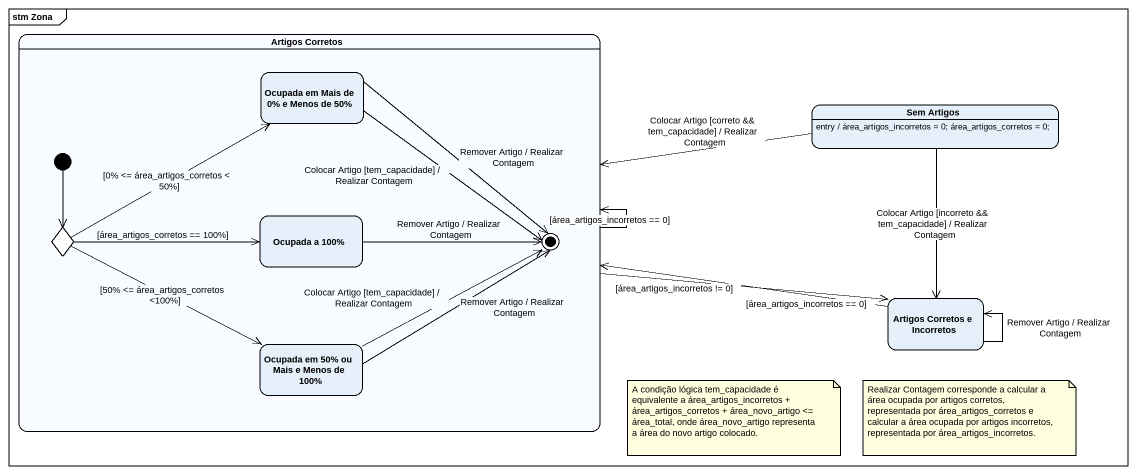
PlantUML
@startuml
mainframe stm Zona
hide empty description
state "Artigos Corretos" as Artigos_Corretos {
  state "Ocupada em Mais de 0% e Menos de 50%" as Ocupada_em_Mais_de_0_e
  state "Ocupada a 100%" as Ocupada_a_100
  state choice1 <<choice>>
  state "Ocupada em 50% ou Mais e Menos de 100%" as Ocupada_em_50_ou_Mais_e
  Ocupada_em_Mais_de_0_e --> [*] : Colocar Artigo [tem_capacidade] / Realizar Contagem
  Ocupada_em_Mais_de_0_e --> [*] : Remover Artigo / Realizar Contagem
  [*] --> choice1
  Ocupada_a_100 -right-> [*] : Remover Artigo / Realizar Contagem
  Ocupada_em_50_ou_Mais_e -right-> [*] : Colocar Artigo [tem_capacidade] / Realizar Contagem
  Ocupada_em_50_ou_Mais_e -right-> [*] : Remover Artigo / Realizar Contagem
}
state "Sem Artigos" as Sem_Artigos
Sem_Artigos : entry / área_artigos_incorretos = 0; área_artigos_corretos = 0;
state "Artigos Corretos e Incorretos" as Artigos_Corretos_e
Artigos_Corretos --> Artigos_Corretos : [área_artigos_incorretos == 0]
Artigos_Corretos -right-> Artigos_Corretos_e : [área_artigos_incorretos != 0]
Sem_Artigos -left-> Artigos_Corretos : Colocar Artigo [correto && tem_capacidade] / Realizar Contagem
Sem_Artigos --> Artigos_Corretos_e : Colocar Artigo [incorreto && tem_capacidade] / Realizar Contagem
choice1 -right-> Ocupada_em_Mais_de_0_e : [0% <= área_artigos_corretos < 50%]
choice1 -right-> Ocupada_a_100 : [área_artigos_corretos == 100%]
choice1 -right-> Ocupada_em_50_ou_Mais_e : [50% <= área_artigos_corretos <100%]
Artigos_Corretos_e -left-> Artigos_Corretos : [área_artigos_incorretos == 0]
Artigos_Corretos_e --> Artigos_Corretos_e : Remover Artigo / Realizar Contagem
note as N1
  A condição lógica tem_capacidade é equivalente a área_artigos_incorretos + área_artigos_corretos + área_novo_artigo <= área_total, onde área_novo_artigo representa a área do novo artigo colocado.
end note
note as N2
  Realizar Contagem corresponde a calcular a área ocupada por artigos corretos, representada por área_artigos_corretos e calcular a área ocupada por artigos incorretos, representada por área_artigos_incorretos.
end note
@enduml
